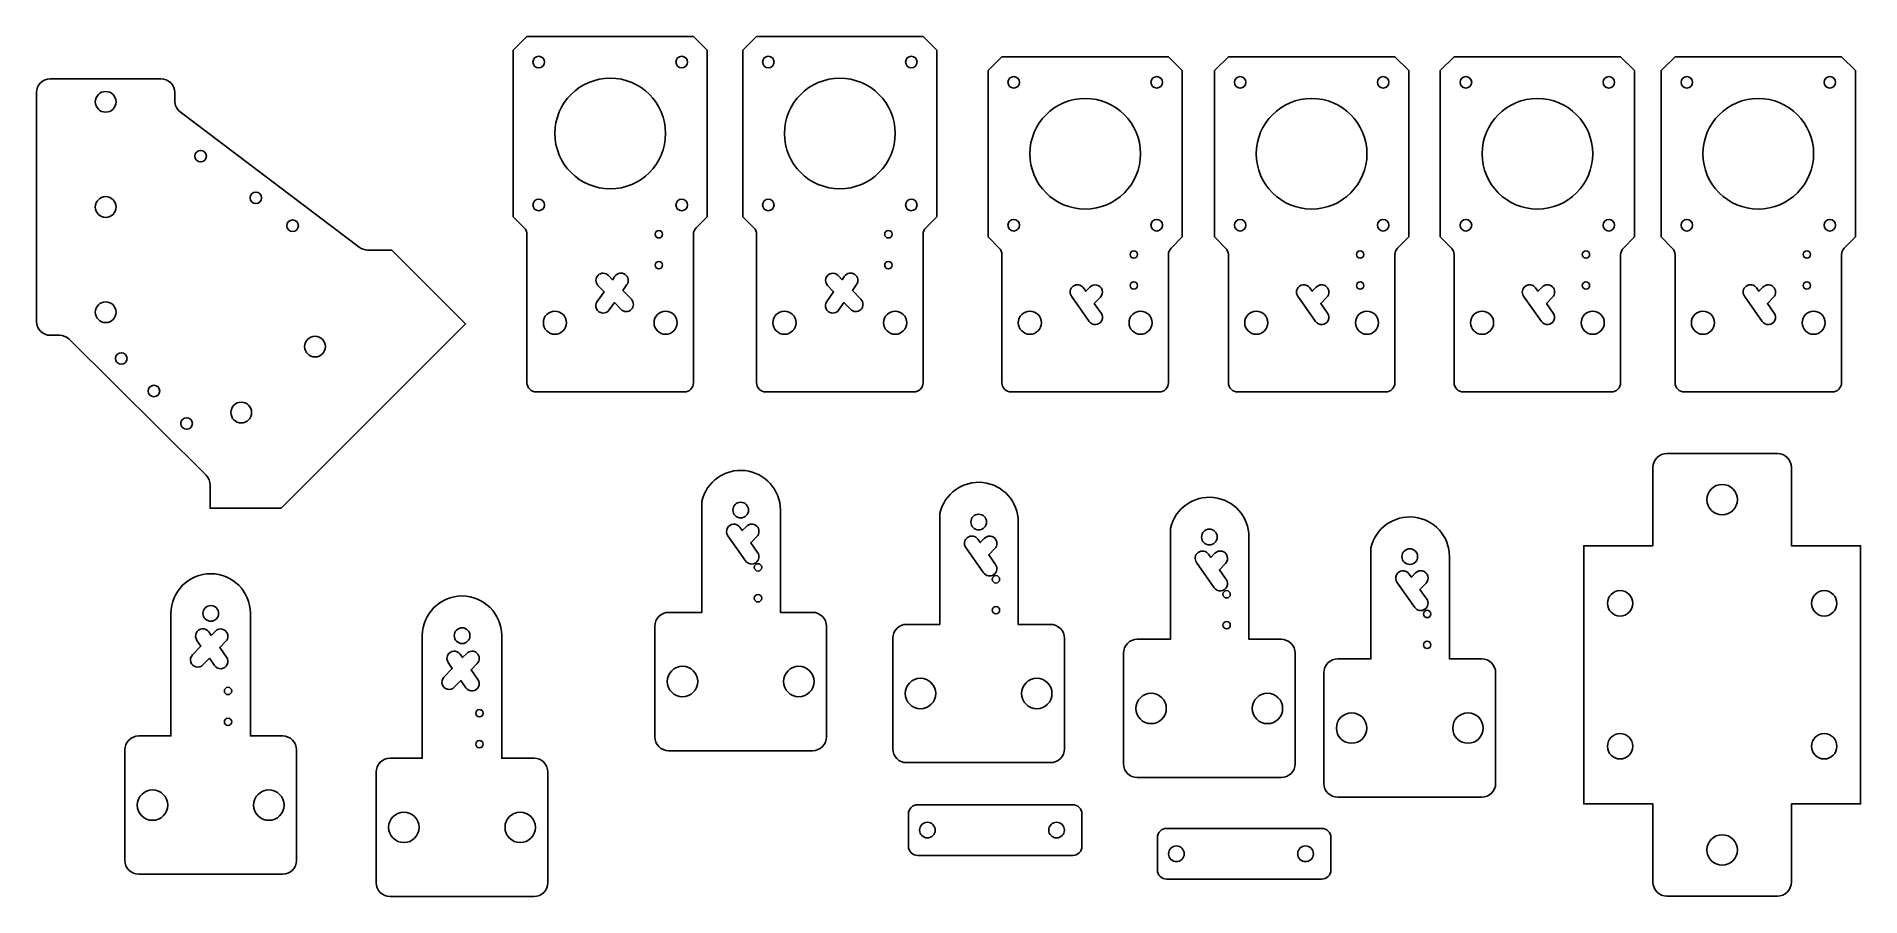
# Model space of a CAD drawing. Header units: millimetres. Extents: x 43 to 439, y 203 to 389.
import ezdxf

# ---------------------------------------------------------------- set-up
doc = ezdxf.new("R2010")
doc.units = ezdxf.units.MM

msp = doc.modelspace()

# ---------------------------------------------------------------- linework, layer by layer
at = {"color": 7, "linetype": 'Continuous', "lineweight": 25}
for points in [[(151.79, 312.22), (183.89, 312.22, 0.414214), (185.89, 314.22), (185.89, 346.39, -0.198912), (186.47, 347.81), (188.89, 350.22), (188.89, 386.32), (185.89, 389.32), (149.79, 389.32), (146.79, 386.32), (146.79, 350.22), (149.2, 347.81, -0.198912), (149.79, 346.39), (149.79, 314.22, 0.414214)], [(233.67, 312.22, 0.414214), (235.67, 314.22), (235.67, 346.39, -0.198912), (236.26, 347.81), (238.67, 350.22), (238.67, 386.32), (235.67, 389.32), (199.57, 389.32), (196.57, 386.32), (196.57, 350.22), (198.98, 347.81, -0.198912), (199.57, 346.39), (199.57, 314.22, 0.414214), (201.57, 312.22)], [(288.87, 341.99, -0.198912), (289.46, 343.41), (291.87, 345.82), (291.87, 381.92), (288.87, 384.92), (252.77, 384.92), (249.77, 381.92), (249.77, 345.82), (252.18, 343.41, -0.198912), (252.77, 341.99), (252.77, 314.22, 0.414214), (254.77, 312.22), (286.87, 312.22, 0.414214), (288.87, 314.22)], [(298.86, 381.92), (298.86, 345.82), (301.27, 343.41, -0.198912), (301.86, 341.99), (301.86, 314.22, 0.414214), (303.86, 312.22), (335.96, 312.22, 0.414214), (337.96, 314.22), (337.96, 341.99, -0.198912), (338.54, 343.41), (340.96, 345.82), (340.96, 381.92), (337.96, 384.92), (301.86, 384.92)], [(389.91, 381.92), (386.91, 384.92), (350.81, 384.92), (347.81, 381.92), (347.81, 345.82), (350.22, 343.41, -0.198912), (350.81, 341.99), (350.81, 314.22, 0.414214), (352.81, 312.22), (384.91, 312.22, 0.414214), (386.91, 314.22), (386.91, 341.99, -0.198912), (387.5, 343.41), (389.91, 345.82)], [(398.11, 343.41, -0.198912), (398.7, 341.99), (398.7, 314.22, 0.414214), (400.7, 312.22), (432.8, 312.22, 0.414214), (434.8, 314.22), (434.8, 341.99, -0.198912), (435.38, 343.41), (437.8, 345.82), (437.8, 381.92), (434.8, 384.92), (398.7, 384.92), (395.7, 381.92), (395.7, 345.82)], [(46.45, 380.14, 0.414214), (43.45, 377.14), (43.45, 327.5, 0.414214), (46.45, 324.5), (48.46, 324.5, -0.198342), (50.57, 323.62), (80.21, 294.12, -0.199483), (81.09, 291.99), (81.09, 286.99), (96.49, 286.99), (136.49, 326.99), (120.49, 342.99), (115.25, 342.99, -0.163371), (113.44, 343.6), (74.61, 372.98, -0.236602), (73.42, 375.39), (73.43, 377.12, 0.416055), (70.43, 380.14)], [(172.42, 332.32), (170.58, 334.22), (171.47, 335.48, 1), (168.87, 337.3), (168.34, 336.56), (167.45, 337.48, 1), (165.18, 335.3), (166.5, 333.93), (165.02, 331.83, 1), (167.62, 330), (168.74, 331.6), (170.15, 330.13, 1)], [(214.96, 335.3), (216.28, 333.93), (214.8, 331.83, 1), (217.4, 330), (218.52, 331.6), (219.93, 330.13, 1), (222.2, 332.32), (220.37, 334.22), (221.25, 335.48, 1), (218.65, 337.3), (218.12, 336.56), (217.24, 337.48, 1)], [(270.42, 334.78, 1), (267.83, 332.96), (271.67, 327.48, 1), (274.27, 329.31), (272.8, 331.41), (274.11, 332.76, 1), (271.83, 334.97), (270.94, 334.05)], [(319.51, 334.78, 1), (316.92, 332.96), (320.76, 327.48, 1), (323.36, 329.31), (321.89, 331.41), (323.2, 332.76, 1), (320.92, 334.97), (320.03, 334.05)], [(368.47, 334.78, 1), (365.87, 332.96), (369.72, 327.48, 1), (372.31, 329.31), (370.84, 331.41), (372.15, 332.76, 1), (369.87, 334.97), (368.98, 334.05)], [(417.76, 334.97), (416.87, 334.05), (416.35, 334.78, 1), (413.76, 332.96), (417.6, 327.48, 1), (420.2, 329.31), (418.73, 331.41), (420.04, 332.76, 1)], [(393.92, 278.85), (378.92, 278.85), (378.92, 222.85), (393.92, 222.85), (393.92, 205.85, 0.414214), (396.92, 202.85), (420.92, 202.85, 0.414214), (423.92, 205.85), (423.92, 222.85), (438.92, 222.85), (438.92, 278.85), (423.92, 278.85), (423.92, 295.85, 0.414214), (420.92, 298.85), (396.92, 298.85, 0.414214), (393.92, 295.85)], [(187.71, 264.39), (180.51, 264.39, 0.414214), (177.51, 261.39), (177.51, 237.39, 0.414214), (180.51, 234.39), (211.73, 234.39, 0.414214), (214.73, 237.39), (214.73, 261.39, 0.414214), (211.73, 264.39), (204.73, 264.39), (204.73, 286.58, 0.89589), (187.71, 288.46)], [(229.1, 258.79), (229.1, 234.79, 0.414214), (232.1, 231.79), (263.32, 231.79, 0.414214), (266.32, 234.79), (266.32, 258.79, 0.414214), (263.32, 261.79), (256.32, 261.79), (256.32, 283.99, 0.89589), (239.3, 285.86), (239.3, 261.79), (232.1, 261.79, 0.414214)], [(282.11, 228.55), (313.33, 228.55, 0.414214), (316.33, 231.55), (316.33, 255.55, 0.414214), (313.33, 258.55), (306.33, 258.55), (306.33, 280.74, 0.89589), (289.31, 282.62), (289.31, 258.55), (282.11, 258.55, 0.414214), (279.11, 255.55), (279.11, 231.55, 0.414214)], [(359.8, 251.29, 0.414214), (356.8, 254.29), (349.8, 254.29), (349.8, 276.48, 0.89589), (332.78, 278.36), (332.78, 254.29), (325.58, 254.29, 0.414214), (322.58, 251.29), (322.58, 227.29, 0.414214), (325.58, 224.29), (356.8, 224.29, 0.414214), (359.8, 227.29)], [(193.35, 281.03), (197.2, 275.56, 1), (199.8, 277.38), (198.32, 279.48), (199.64, 280.84, 1), (197.36, 283.05), (196.46, 282.12), (195.95, 282.85, 1)], [(244.94, 278.43, -1), (247.54, 280.26), (248.06, 279.53), (248.95, 280.45, -1), (251.23, 278.24), (249.91, 276.89), (251.39, 274.79, -1), (248.79, 272.96)], [(298.06, 276.28), (297.55, 277.01, 1), (294.95, 275.19), (298.8, 269.72, 1), (301.4, 271.54), (299.92, 273.64), (301.24, 275, 1), (298.96, 277.21)], [(343.39, 269.38), (344.71, 270.74, 1), (342.43, 272.95), (341.53, 272.03), (341.02, 272.76, 1), (338.42, 270.93), (342.27, 265.46, 1), (344.86, 267.29)], [(89.83, 264.17, 1), (72.61, 264.17), (72.61, 237.58), (65.61, 237.58, 0.414214), (62.61, 234.58), (62.61, 210.58, 0.414214), (65.61, 207.58), (96.83, 207.58, 0.414214), (99.83, 210.58), (99.83, 234.58, 0.414214), (96.83, 237.58), (89.83, 237.58)], [(144.33, 259.34, 1), (127.1, 259.34), (127.1, 232.75), (120.1, 232.75, 0.414214), (117.1, 229.75), (117.1, 205.75, 0.414214), (120.1, 202.75), (151.33, 202.75, 0.414214), (154.33, 205.75), (154.33, 229.75, 0.414214), (151.33, 232.75), (144.33, 232.75)], [(81.35, 259.4), (80.82, 260.15, 1), (78.23, 258.32), (79.11, 257.07), (77.27, 255.16, 1), (79.54, 252.98), (80.95, 254.44), (82.07, 252.85, 1), (84.67, 254.67), (83.19, 256.77), (84.51, 258.14, 1), (82.24, 260.32)], [(139.16, 249.84, -1), (136.57, 248.02), (135.45, 249.61), (134.04, 248.15, -1), (131.77, 250.33), (133.6, 252.24), (132.72, 253.49, -1), (135.32, 255.31), (135.84, 254.57), (136.73, 255.49, -1), (139, 253.31), (137.69, 251.94)], [(270.11, 220.66, 0.414214), (268.11, 222.66), (234.5, 222.66, 0.414214), (232.5, 220.66), (232.5, 213.66, 0.414214), (234.5, 211.66), (268.11, 211.66, 0.414214), (270.11, 213.66)], [(322.09, 217.52), (288.48, 217.52, 0.414214), (286.48, 215.52), (286.48, 208.52, 0.414214), (288.48, 206.52), (322.09, 206.52, 0.414214), (324.09, 208.52), (324.09, 215.52, 0.414214)]]:
    msp.add_lwpolyline(points, format="xyb", close=True, dxfattribs=at)
for centre, radius in [((152.34, 383.77), 1.25), ((183.34, 383.77), 1.25), ((202.12, 383.77), 1.25), ((233.12, 383.77), 1.25), ((167.84, 368.27), 12), ((217.62, 368.27), 12), ((255.32, 379.37), 1.25), ((286.32, 379.37), 1.25), ((304.41, 379.37), 1.25), ((335.41, 379.37), 1.25), ((353.36, 379.37), 1.25), ((384.36, 379.37), 1.25), ((401.25, 379.37), 1.25), ((432.25, 379.37), 1.25), ((58.45, 375.14), 2.25), ((270.82, 363.87), 12), ((319.91, 363.87), 12), ((368.86, 363.87), 12), ((416.75, 363.87), 12), ((79.04, 363.36), 1.25), ((58.45, 352.32), 2.25), ((91.01, 354.3), 1.25), ((152.34, 352.77), 1.25), ((183.34, 352.77), 1.25), ((202.12, 352.77), 1.25), ((233.12, 352.77), 1.25), ((98.98, 348.27), 1.25), ((255.32, 348.37), 1.25), ((286.32, 348.37), 1.25), ((304.41, 348.37), 1.25), ((335.41, 348.37), 1.25), ((353.36, 348.37), 1.25), ((384.36, 348.37), 1.25), ((401.25, 348.37), 1.25), ((432.25, 348.37), 1.25), ((178.37, 346.41), 0.8), ((228.15, 346.41), 0.8), ((178.37, 339.71), 0.8), ((228.15, 339.71), 0.8), ((281.35, 342.01), 0.8), ((330.44, 342.01), 0.8), ((379.39, 342.01), 0.8), ((427.28, 342.01), 0.8), ((281.35, 335.31), 0.8), ((330.44, 335.31), 0.8), ((379.39, 335.31), 0.8), ((427.28, 335.31), 0.8), ((58.45, 329.5), 2.25), ((155.84, 327.22), 2.5), ((179.84, 327.22), 2.5), ((205.62, 327.22), 2.5), ((229.62, 327.22), 2.5), ((258.82, 327.22), 2.5), ((282.82, 327.22), 2.5), ((307.91, 327.22), 2.5), ((331.91, 327.22), 2.5), ((356.86, 327.22), 2.5), ((380.86, 327.22), 2.5), ((404.75, 327.22), 2.5), ((428.75, 327.22), 2.5), ((103.84, 322.04), 2.25), ((61.83, 319.47), 1.25), ((68.92, 312.41), 1.25), ((87.84, 307.74), 2.25), ((76, 305.36), 1.25), ((408.92, 288.85), 3.3), ((196.13, 286.58), 1.7), ((247.73, 283.99), 1.7), ((297.74, 280.74), 1.7), ((341.2, 276.48), 1.7), ((199.88, 274.15), 0.8), ((251.47, 271.56), 0.8), ((301.48, 268.31), 0.8), ((386.79, 266.35), 2.75), ((431.04, 266.35), 2.75), ((81.24, 264.17), 1.7), ((199.88, 267.45), 0.8), ((251.47, 264.86), 0.8), ((135.73, 259.34), 1.7), ((301.48, 261.61), 0.8), ((344.95, 264.05), 0.8), ((344.95, 257.35), 0.8), ((183.51, 249.39), 3.3), ((208.73, 249.39), 3.3), ((235.1, 246.79), 3.3), ((260.32, 246.79), 3.3), ((84.98, 247.34), 0.8), ((285.11, 243.55), 3.3), ((310.33, 243.55), 3.3), ((84.98, 240.64), 0.8), ((139.48, 242.51), 0.8), ((328.58, 239.29), 3.3), ((353.8, 239.29), 3.3), ((386.79, 235.35), 2.75), ((431.04, 235.35), 2.75), ((139.48, 235.81), 0.8), ((68.61, 222.58), 3.3), ((93.83, 222.58), 3.3), ((123.1, 217.75), 3.3), ((148.33, 217.75), 3.3), ((236.61, 217.16), 1.7), ((264.61, 217.16), 1.7), ((290.59, 212.02), 1.7), ((318.59, 212.02), 1.7), ((408.92, 212.85), 3.3)]:
    msp.add_circle(centre, radius, dxfattribs=at)

doc.saveas('drawing.dxf')
